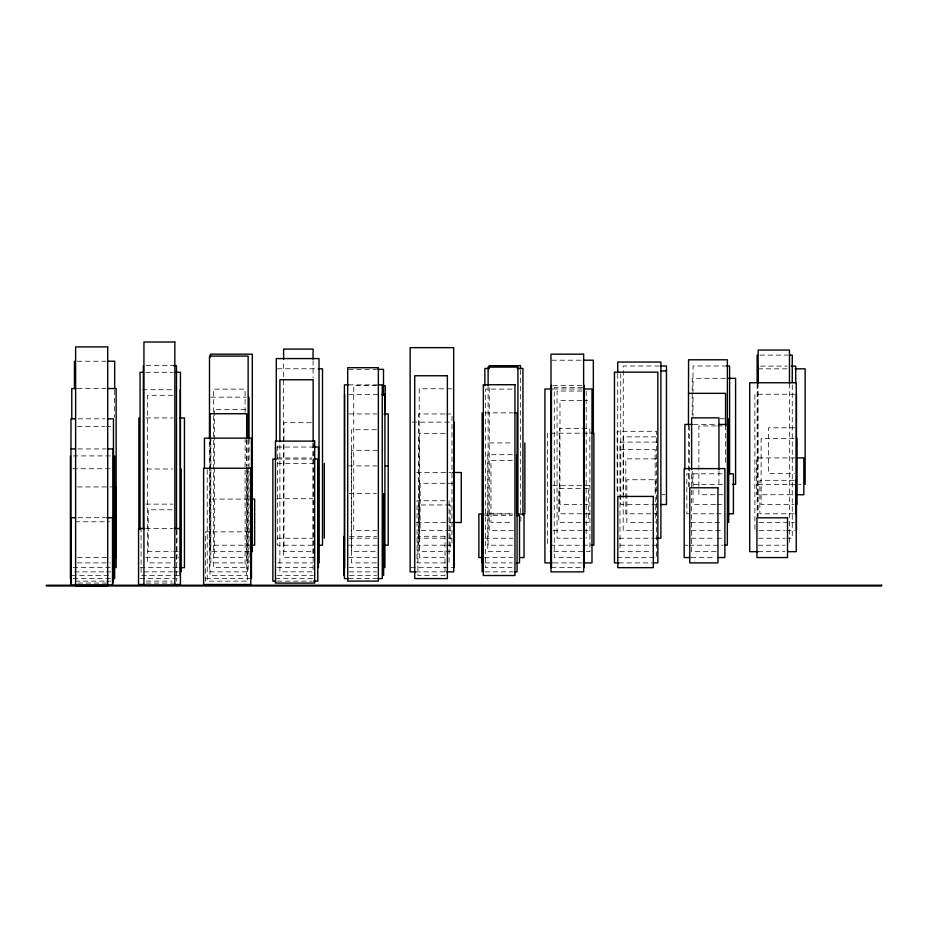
<?xml version="1.0" encoding="UTF-8"?>
<svg xmlns="http://www.w3.org/2000/svg" width="928" height="928" viewBox="0 0 928 928"><rect width="100%" height="100%" fill="white"/><g stroke="black" fill="none" stroke-linecap="round" stroke-linejoin="round"><path stroke-width="0.7" stroke-dasharray="4.64 3.48" d="M759.974 355.111L788.046 355.111M551.812 360.203L581.891 360.203M77.314 361.236L106.059 361.236M146.102 365.62L173.258 365.62M659.274 366.003L623.268 366.003L623.268 494.728M726.775 365.968L693.03 365.968L693.03 416.486M760.508 366.119L787.292 366.119M277.333 368.787L316.854 368.787M758.037 368.822L788.023 368.822M348.58 369.367L376.513 369.367M145.835 372.29L173.223 372.29M725.464 378.322L692.207 378.322L692.207 417.008M348.638 384.853L376.664 384.853M552.868 385.352L582.819 385.352M376.629 385.654L353.742 385.654L353.742 530.63L376.629 530.63M582.575 387.463L554.271 387.463L554.271 557.554L582.575 557.554M77.488 388.554L106.117 388.554M451.808 388.797L419.201 388.797L419.201 538.205L451.808 538.205M553.471 388.994L582.007 388.994M512.036 389.11L485.46 389.11L485.46 567.658L512.036 567.658M142.552 389.748L172.956 389.748M582.007 391.036L557.055 391.036L557.055 538.205L582.007 538.205M795.029 394.238L754.882 394.238L754.882 530.63M348.905 394.388L377.708 394.388M172.77 395.293L147.54 395.293L147.54 562.89L172.77 562.89M210.876 397.149L246.21 397.149M581.705 400.455L559.967 400.455L559.967 504.542L581.705 504.542M583.155 400.455L590.405 400.455M245.456 409.492L214.403 409.492L214.403 557.554L246.871 557.554L246.871 439.675M484.926 412.89L512.882 412.89M348.777 413.923L376.965 413.923M444.721 413.969L418.667 413.969L418.667 545.212L444.721 545.212M446.171 413.969L451.959 413.969L451.959 520.701M145.986 417.948L173.037 417.948M78.056 418.818L104.98 418.818M720.267 418.772L724.49 418.772M412.16 422.147L452.736 422.147M311.321 422.704L283.98 422.704L283.98 551.673L312.771 551.673M693.367 424.456L717.437 424.456M716.172 425.94L698.888 425.94L698.888 494.728L723.364 494.728M717.611 425.94L726.253 425.94M77.476 426.462L105.003 426.462M106.442 426.462L110.792 426.462M794.588 427.796L768.5 427.796L768.5 473.408L794.588 473.408M376.501 429.745L351.422 429.745L351.422 562.89L376.501 562.89M445.22 433.33L419.375 433.33L419.375 557.554L445.22 557.554M550.466 433.214L590.962 433.214M655.957 436.868L623.175 436.868L623.175 530.63L651.676 530.63M794.032 438.364L761.122 438.364L761.122 504.542L794.032 504.542M656.862 442.099L619.962 442.099L620.032 551.673L652.326 551.673M489.207 442.923L512.024 442.923M277.054 447.029L312.748 447.029M77.94 448.932L106.012 448.932M620.032 449.407L655.145 449.407L655.145 495.494M377.592 450.289L351.666 450.289L351.666 551.673L377.592 551.673M512.279 454.708L487.768 454.708L487.768 551.673L512.279 551.673M73.277 455.915L111.824 455.915M277.368 457.968L311.843 457.968M795.261 457.922L756.703 457.922L756.703 494.728L795.261 494.728M656.142 458.873L625.82 458.873L625.82 513.799L656.142 513.799M277.205 459.07L311.994 459.07M512.326 460.462L490.982 460.462L490.982 522.499L512.326 522.499M277.321 463.466L312.91 463.466M348.464 465.914L376.838 465.914M72.894 468.756L111.557 468.756M146.833 469L172.527 469M416.614 472.503L451.182 472.503M722.112 473.825L686.859 473.825L686.859 513.799L715.059 513.799M794.322 480.321L759.893 480.321L759.893 513.799L794.322 513.799M452.818 483.291L420.117 483.291L420.117 530.63L452.818 530.63M722.576 484.346L692.207 484.346L692.207 471.459M758.037 484.346L800.864 484.346M552.705 485.68L589.941 485.68M77.523 486.956L111.546 486.956M349.09 493.568L376.443 493.568M662.151 494.728L665.028 494.728M276.811 498.719L313.038 498.719M248.855 499.102L209.798 499.102L209.798 545.212L248.855 545.212M444.895 500.737L417.032 500.737L417.032 562.89L444.895 562.89M145.8 504.136L172.933 504.136M583.155 504.542L590.405 504.542M656.467 504.542L620.762 504.542L620.762 373.787M715.534 504.542L693.03 504.542L693.03 471.343M716.938 504.542L722.564 504.542M172.132 509.774L148.213 509.774L148.213 551.673L172.132 551.673M489.207 513.799L512.024 513.799M589.848 513.799L559.619 513.799L559.619 428.481L589.848 428.481L589.941 551.673L549.84 551.673M716.474 513.799L722.112 513.799M484.497 514.019L512.732 514.019M484.88 515.608L512.302 515.608M78.045 517.708L105.328 517.708M75.261 521.78L109.771 521.78M416.614 522.499L451.182 522.499M651.433 522.499L626.864 522.499L626.864 479.741L655.771 479.741L655.771 522.499M690.734 522.499L723.086 522.499M759.092 522.499L794.345 522.499M145.777 528.508L173.223 528.508M513.404 530.63L489.242 530.63L489.242 387.382M553.25 530.63L581.891 530.63M583.318 530.63L590.475 530.63M691.453 530.63L723.063 530.63M759.185 530.63L784.995 530.63M786.434 530.63L795.029 530.63M249.806 531.86L205.448 531.86L205.448 581.125L249.806 581.125M349.52 536.419L376.548 536.419M277.321 538.205L312.91 538.205M348.777 538.205L376.965 538.205M484.88 538.205L513.08 538.205M619.162 538.205L656.572 538.205M691.302 538.205L715.569 538.205M717.008 538.205L722.715 538.205M758.57 538.205L785.239 538.205M786.642 538.205L792.257 538.205L792.257 383.948M312.62 545.212L277.333 545.212L277.333 442.54M348.464 545.212L376.838 545.212M446.171 545.212L451.959 545.212L451.959 522.139M512.233 545.212L488.116 545.212L488.116 387.37M550.466 545.212L590.962 545.212M619.962 545.212L656.862 545.212M684.864 545.212L687.706 545.212M689.121 545.212L723.109 545.212M758.153 545.212L785.192 545.212M173.548 551.673L179.174 551.673M249.435 551.673L210.47 551.673L210.47 439.222M716.068 551.673L691.627 551.673L691.627 471.099M758.176 551.673L784.972 551.673M77.523 557.554L110.13 557.554M145.8 557.554L178.652 557.554M348.58 557.554L376.513 557.554M484.497 557.554L512.732 557.554M617.155 557.554L656.514 557.554L656.514 431.288L617.155 431.288L617.155 494.427M691.198 557.554L715.059 557.554M77.314 562.89L110.362 562.89M277.716 562.89L313.328 562.89M484.88 562.89L512.302 562.89M553.471 562.89L582.007 562.89M618.79 562.89L652.071 562.89M73.196 567.658L110.409 567.658M140.29 567.658L178.744 567.658M277.054 567.658L312.748 567.658M348.905 567.658L377.708 567.658M410.71 567.658L452.736 567.658M551.441 567.658L582.819 567.658M74.588 571.868L105.003 571.868M106.442 571.868L110.792 571.868M143.979 571.868L172.527 571.868M173.965 571.868L178.246 571.868M349.09 571.868L376.443 571.868M415.767 571.868L445.243 571.868M484.926 571.868L512.882 571.868M71.468 575.511L110.13 575.511M178.744 575.511L141.102 575.511L141.102 529.436M277.368 575.511L313.281 575.511M349.52 575.511L376.548 575.511M73.277 578.596L110.397 578.596M140.07 578.596L178.988 578.596M205.865 578.596L250.038 578.596M275.361 578.596L313.038 578.596M348.638 578.596L376.664 578.596M75.226 581.125L104.98 581.125M106.395 581.125L110.641 581.125M146.241 581.125L172.167 581.125M277.205 581.125L311.994 581.125M77.94 583.086L110.223 583.086M146.102 583.086L173.258 583.086M789.473 383.287L789.473 545.212M758.037 383.264L758.153 516.304M757.677 383.496L757.677 516.699M757.155 383.948L757.155 516.583M725.568 425.221L725.568 465.775M718.945 471.099L718.945 485.483M689.318 425.975L689.318 486.481M688.448 425.221L688.448 487.502M617.723 373.601L617.723 493.441M586.171 391.036L586.171 538.205M547.566 433.214L547.566 545.212M520.852 516.722L520.852 522.499M520.515 370.017L520.515 513.265M449.071 500.737L449.071 562.89M313.13 443.306L313.13 571.868L279.885 571.868L279.885 443.306M313.072 360.644L313.072 378.021M313.072 443.178L313.072 557.554L283.608 557.554L283.608 360.644M249.04 438.944L249.04 562.89L210.876 562.89L210.876 438.944M248.136 440.092L248.136 466.158M248.136 467.608L248.136 571.868L209.484 571.868L209.484 440.092M247.521 469.591L247.521 581.647M246.674 439.721L246.674 465.728M246.674 467.167L246.674 575.511L210.006 575.511L210.006 439.721M245.096 412.16L245.096 389.122L213.602 389.122L213.602 567.658L245.096 567.658L245.096 439.512M207.234 469.591L207.234 583.086M176.981 529.656L176.981 562.89M176.494 530.503L176.494 581.125M114.678 390.05L114.678 417.414M588.468 488.36L558.772 488.36L558.772 522.499L588.468 522.499L588.468 488.36M450.138 504.96L418.841 504.96L418.841 551.673L450.138 551.673L450.138 504.96M445.011 536.268L417.878 536.268L417.878 575.511L445.011 575.511L445.011 536.268"/><path stroke-width="1.39" d="M789.45 355.111L792.257 355.111L792.257 382.498M583.318 360.203L593.34 360.203L593.34 433.863M107.497 361.236L114.678 361.236L114.678 388.6M173.617 365.609L176.494 365.609L176.494 529.053M660.713 366.003L666.466 366.003L666.466 504.542L660.748 504.542M726.775 365.968L729.594 365.968L729.594 474.231M791.514 366.119L795.748 366.119L795.748 383.496M489.102 368.462L484.88 368.462L484.88 385.723M517.302 368.462L522.94 368.462L522.94 515.191M318.269 368.787L322.503 368.787L322.503 545.212L318.269 545.212M795.157 368.822L805.144 368.822L805.144 484.346M377.916 369.367L383.496 369.367L383.496 395.421M660.748 370.922L666.466 370.922M142.947 372.29L140.07 372.29L140.07 529.54M176.111 372.29L180.438 372.29L180.438 584.489L174.661 584.489M728.352 378.322L735.591 378.322L735.591 484.346L732.691 484.346M348.638 384.853L344.427 384.853L344.427 578.596L348.638 578.596M378.056 384.853L382.266 384.853L382.266 578.596L378.056 578.596M382.359 385.654L385.224 385.654L385.224 414.642M76.061 388.554L71.769 388.554L71.769 418.888M107.544 388.554L116.139 388.554L116.139 567.658M552.044 388.994L544.91 388.994L544.91 562.89L552.044 562.89M584.86 388.994L591.994 388.994L591.994 562.89L584.86 562.89M688.448 393.344L725.568 393.344L725.568 425.221M382.023 394.388L384.911 394.388L384.911 567.658M514.286 412.89L517.082 412.89L517.082 571.868L514.286 571.868M384.018 413.923L388.24 413.923L388.182 545.212L385.34 545.212M180.16 417.948L184.44 417.948L184.44 567.658L180.16 567.658M75.226 418.818L70.98 418.818L70.922 583.086M107.81 418.818L113.471 418.818L113.471 581.125M691.952 424.456L684.864 424.456L684.864 469.023M718.852 424.456L727.355 424.456M590.962 433.214L593.862 433.214L593.862 545.212L590.962 545.212M314.186 447.029L318.466 447.029L318.466 567.658M70.922 448.932L75.133 448.932M107.416 448.932L113.03 448.932L113.03 583.086M796.688 457.922L803.834 457.922L803.834 494.728L796.688 494.728M275.755 459.07L272.855 459.07L272.855 581.125L275.755 581.125M313.444 459.07L317.794 459.07L317.794 581.125L313.444 581.125M385.34 465.914L388.182 465.914M452.62 472.503L461.262 472.503L461.262 522.499L452.62 522.499M727.749 473.825L733.398 473.825L733.398 513.799L727.749 513.799M251.743 499.102L254.643 499.102L254.643 545.212L251.743 545.212M483.094 514.019L478.86 514.019L478.86 557.554L481.678 557.554M516.966 514.019L524.018 514.019L524.018 557.554L519.784 557.554M516.629 515.608L519.506 515.608L519.506 562.89L516.629 562.89M75.18 517.708L70.864 517.708L70.864 585.324L112.508 585.324L112.508 517.708L106.766 517.708M144.327 528.508L138.55 528.508L138.55 584.489L144.327 584.489M174.661 528.508L180.438 528.508M658.01 538.205L660.887 538.205L660.887 362.048L617.723 362.048L617.723 372.151M724.524 545.212L727.355 545.212L727.378 359.797L688.576 359.797L688.448 425.221M758.176 551.673L749.708 551.673L749.708 382.754L796.259 382.754L796.259 551.673L787.802 551.673M689.794 557.554L684.18 557.554L684.18 468.617L724.884 468.617L724.884 557.554L717.866 557.554M618.79 562.89L614.452 562.89L614.452 372.163L657.848 372.163L657.848 562.89L653.509 562.89M415.767 571.868L410.141 571.868L410.141 347.652L453.664 347.652L453.664 571.868L446.646 571.868M796.897 438.364L796.897 504.542M796.468 394.238L796.468 530.63M795.76 480.321L795.76 513.799M789.473 383.287L789.473 350.042L758.153 350.042L758.153 383.287M757.677 366.119L757.677 383.496M757.155 355.111L757.155 382.498M728.712 418.772L728.712 522.499M718.945 469.661L718.945 417.867L691.627 417.867L691.627 469.661M584.246 385.352L584.246 567.658M551.441 385.352L551.441 567.658M524.854 442.923L524.854 513.799M520.515 368.578L520.515 365.678L489.242 365.678L489.242 368.578M517.917 514.808L517.917 367.094L488.116 367.094L488.116 385.92M516.606 454.708L516.606 514.042M482.131 412.89L482.131 571.868M482.003 515.608L482.003 562.89M454.186 422.147L454.186 567.658M383.647 493.568L383.658 575.511M344.59 394.388L344.59 567.658M343.824 536.419L343.824 575.511M324.301 463.466L324.301 538.205M319.023 562.89L319.023 358.579L276.289 358.579L276.289 441.171M313.13 441.867L313.13 379.749L279.885 379.749L279.885 441.867M313.072 359.194L313.072 349.067L283.608 349.067L283.608 359.194M275.628 447.029L275.628 459.952M252.312 551.673L252.312 354.171L210.47 354.171L210.47 357.06M251.465 578.596L251.465 438.144L204.438 438.144L204.438 468.547M249.04 397.149L249.04 438.944M248.136 438.642L248.136 356.108L209.484 356.108L209.484 438.642M246.674 438.283L246.674 413.726L210.006 413.726L210.006 438.283M181.099 469L181.099 571.868M180.194 389.748L180.194 575.511M143.364 365.609L143.364 529.053M138.864 417.948L138.864 528.786M115.803 486.956L115.803 557.554M114.689 455.915L114.689 578.596M74.437 361.236L74.437 388.6M70.412 455.915L70.412 578.596M174.835 342.026L143.933 342.026L143.933 585.324L174.835 585.324L174.835 342.026M107.694 346.898L75.62 346.898L75.62 585.614L107.694 585.614L107.694 346.898M583.631 354.183L550.988 354.183L550.988 571.868L583.631 571.868L583.631 354.183M378.357 367.72L347.687 367.72L347.687 581.125L378.357 581.125L378.357 367.72M447.377 375.759L414.723 375.759L414.723 578.596L447.377 578.596L447.377 375.759M514.947 384.714L483.337 384.714L483.337 575.511L514.947 575.511L514.947 384.714M314.685 441.113L275.465 441.113L275.465 583.086L314.685 583.086L314.685 441.113M250.78 468.246L203.615 468.246L203.615 584.489L250.78 584.489L250.78 468.246M717.947 487.78L689.759 487.78L689.759 562.89L717.947 562.89L717.947 487.78M653.3 496.434L617.793 496.434L617.793 567.658L653.3 567.658L653.3 496.434M787.524 517.824L756.946 517.824L756.946 557.554L787.524 557.554L787.524 517.824M881.6 585.243L46.4 585.243L46.4 585.974L881.6 585.974L881.6 585.243"/></g></svg>
